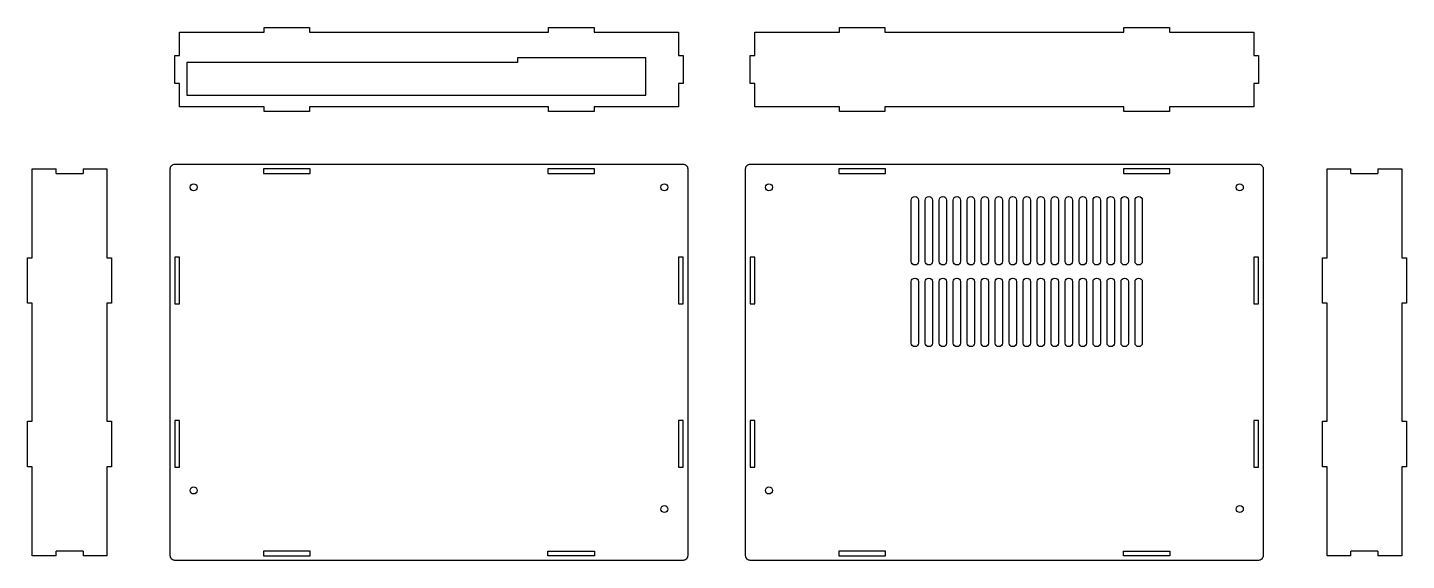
# Model space of a CAD drawing. Header units: inches. Extents: x 215 to 807, y 96 to 324.
import ezdxf

# ---------------------------------------------------------------- set-up
doc = ezdxf.new("R2010")
doc.units = ezdxf.units.IN
doc.header["$LTSCALE"] = 50
doc.header["$MEASUREMENT"] = 0

msp = doc.modelspace()

# ---------------------------------------------------------------- linework, layer by layer
for p, q in [((280.62, 322.27), (316.89, 322.27)), ((280.62, 312.27), (280.62, 322.27)), ((316.89, 322.27), (316.89, 324.27)), ((316.89, 324.27), (336.39, 324.27)), ((336.39, 324.27), (336.39, 322.27)), ((336.39, 322.27), (438.92, 322.27)), ((438.92, 322.27), (438.92, 324.27)), ((438.92, 324.27), (458.42, 324.27)), ((458.42, 324.27), (458.42, 322.27)), ((458.42, 322.27), (494.62, 322.27)), ((494.62, 322.27), (494.62, 312.27)), ((527.46, 322.27), (563.74, 322.27)), ((527.46, 312.27), (527.46, 322.27)), ((563.74, 322.27), (563.74, 324.27)), ((563.74, 324.27), (583.24, 324.27)), ((583.24, 324.27), (583.24, 322.27)), ((583.24, 322.27), (685.77, 322.27)), ((685.77, 322.27), (685.77, 324.27)), ((685.77, 324.27), (705.27, 324.27)), ((705.27, 324.27), (705.27, 322.27)), ((705.27, 322.27), (741.46, 322.27)), ((741.46, 322.27), (741.46, 312.27)), ((278.62, 300.27), (278.62, 312.27)), ((278.62, 312.27), (280.62, 312.27)), ((494.62, 312.27), (496.62, 312.27)), ((496.62, 312.27), (496.62, 300.27)), ((525.46, 300.27), (525.46, 312.27)), ((525.46, 312.27), (527.46, 312.27)), ((741.46, 312.27), (743.46, 312.27)), ((743.46, 312.27), (743.46, 300.27)), ((280.62, 300.27), (278.62, 300.27)), ((280.62, 290.27), (280.62, 300.27)), ((496.62, 300.27), (494.62, 300.27)), ((494.62, 300.27), (494.62, 290.27)), ((527.46, 300.27), (525.46, 300.27)), ((527.46, 290.27), (527.46, 300.27)), ((743.46, 300.27), (741.46, 300.27)), ((741.46, 300.27), (741.46, 290.27)), ((316.89, 290.27), (280.62, 290.27)), ((316.89, 288.27), (316.89, 290.27)), ((336.39, 290.27), (336.39, 288.27)), ((438.92, 290.27), (336.39, 290.27)), ((438.92, 288.27), (438.92, 290.27)), ((494.62, 290.27), (458.42, 290.27)), ((458.42, 290.27), (458.42, 288.27)), ((563.74, 290.27), (527.46, 290.27)), ((563.74, 288.27), (563.74, 290.27)), ((583.24, 290.27), (583.24, 288.27)), ((685.77, 290.27), (583.24, 290.27)), ((685.77, 288.27), (685.77, 290.27)), ((741.46, 290.27), (705.27, 290.27)), ((705.27, 290.27), (705.27, 288.27)), ((336.39, 288.27), (316.89, 288.27)), ((458.42, 288.27), (438.92, 288.27)), ((583.24, 288.27), (563.74, 288.27)), ((705.27, 288.27), (685.77, 288.27)), ((217.41, 225.57), (217.41, 263.76)), ((217.41, 263.76), (227.61, 263.76)), ((227.61, 261.76), (227.61, 263.76)), ((227.61, 261.76), (239.21, 261.76)), ((239.21, 263.76), (239.21, 261.76)), ((239.21, 263.76), (249.41, 263.76)), ((249.41, 263.76), (249.41, 225.57)), ((772.95, 225.57), (772.95, 263.76)), ((772.95, 263.76), (783.15, 263.76)), ((783.15, 261.76), (783.15, 263.76)), ((783.15, 261.76), (794.75, 261.76)), ((794.75, 263.76), (794.75, 261.76)), ((794.75, 263.76), (804.95, 263.76)), ((804.95, 263.76), (804.95, 225.57)), ((215.41, 206.07), (215.41, 225.57)), ((215.41, 225.57), (217.41, 225.57)), ((249.41, 225.57), (251.41, 225.57)), ((251.41, 225.57), (251.41, 206.07)), ((770.95, 206.07), (770.95, 225.57)), ((770.95, 225.57), (772.95, 225.57)), ((804.95, 225.57), (806.95, 225.57)), ((806.95, 225.57), (806.95, 206.07)), ((217.41, 206.07), (215.41, 206.07)), ((217.41, 155.42), (217.41, 206.07)), ((251.41, 206.07), (249.41, 206.07)), ((249.41, 206.07), (249.41, 155.42)), ((772.95, 206.07), (770.95, 206.07)), ((772.95, 155.42), (772.95, 206.07)), ((806.95, 206.07), (804.95, 206.07)), ((804.95, 206.07), (804.95, 155.42)), ((215.41, 135.92), (215.41, 155.42)), ((215.41, 155.42), (217.41, 155.42)), ((249.41, 155.42), (251.41, 155.42)), ((251.41, 155.42), (251.41, 135.92)), ((770.95, 135.92), (770.95, 155.42)), ((770.95, 155.42), (772.95, 155.42)), ((804.95, 155.42), (806.95, 155.42)), ((806.95, 155.42), (806.95, 135.92)), ((217.41, 135.92), (215.41, 135.92)), ((217.41, 97.76), (217.41, 135.92)), ((251.41, 135.92), (249.41, 135.92)), ((249.41, 135.92), (249.41, 97.76)), ((772.95, 135.92), (770.95, 135.92)), ((772.95, 97.76), (772.95, 135.92)), ((806.95, 135.92), (804.95, 135.92)), ((804.95, 135.92), (804.95, 97.76)), ((227.61, 97.76), (217.41, 97.76)), ((239.21, 99.76), (227.61, 99.76)), ((227.61, 97.76), (227.61, 99.76)), ((239.21, 99.76), (239.21, 97.76)), ((249.41, 97.76), (239.21, 97.76)), ((783.15, 97.76), (772.95, 97.76)), ((794.75, 99.76), (783.15, 99.76)), ((783.15, 97.76), (783.15, 99.76)), ((794.75, 99.76), (794.75, 97.76)), ((804.95, 97.76), (794.75, 97.76))]:
    msp.add_line(p, q)
for points in [[(480.62, 311.27), (425.63, 311.27), (425.63, 309.27), (283.78, 309.27), (283.78, 295.27), (480.62, 295.27)], [(316.57, 261.76), (336.58, 261.76), (336.58, 263.76), (316.57, 263.76)], [(438.65, 261.76), (458.67, 261.76), (458.67, 263.76), (438.65, 263.76)], [(563.41, 261.76), (583.43, 261.76), (583.43, 263.76), (563.41, 263.76)], [(685.5, 261.76), (705.51, 261.76), (705.51, 263.76), (685.5, 263.76)], [(280.62, 205.79), (280.62, 225.81), (278.62, 225.81), (278.62, 205.79)], [(496.62, 205.79), (496.62, 225.81), (494.62, 225.81), (494.62, 205.79)], [(527.46, 205.79), (527.46, 225.81), (525.46, 225.81), (525.46, 205.79)], [(743.46, 205.79), (743.46, 225.81), (741.46, 225.81), (741.46, 205.79)], [(280.62, 135.71), (280.62, 155.72), (278.62, 155.72), (278.62, 135.71)], [(496.62, 135.71), (496.62, 155.72), (494.62, 155.72), (494.62, 135.71)], [(527.46, 135.71), (527.46, 155.72), (525.46, 155.72), (525.46, 135.71)], [(743.46, 135.71), (743.46, 155.72), (741.46, 155.72), (741.46, 135.71)], [(316.57, 97.76), (336.58, 97.76), (336.58, 99.76), (316.57, 99.76)], [(458.67, 97.76), (438.65, 97.76), (438.65, 99.76), (458.67, 99.76)], [(563.41, 97.76), (583.43, 97.76), (583.43, 99.76), (563.41, 99.76)], [(705.51, 97.76), (685.5, 97.76), (685.5, 99.76), (705.51, 99.76)]]:
    msp.add_lwpolyline(points, close=True)
for points in [[(278.62, 265.76), (496.62, 265.76, -0.414214), (498.62, 263.76), (498.62, 97.76, -0.414214), (496.62, 95.76), (278.62, 95.76, -0.414214), (276.62, 97.76), (276.62, 263.76, -0.414214)], [(523.46, 255.76), (523.46, 263.76, -0.414214), (525.46, 265.76), (743.46, 265.76, -0.414214), (745.46, 263.76), (745.46, 97.76, -0.414214), (743.46, 95.76), (525.46, 95.76, -0.414214), (523.46, 97.76)], [(596.01, 251.82), (596.15, 251.82, -0.414214), (597.65, 250.32), (597.65, 223.95, -0.414214), (596.15, 222.45), (596.01, 222.45, -0.414214), (594.51, 223.95), (594.51, 250.32, -0.414214)], [(602.01, 251.82), (602.15, 251.82, -0.414214), (603.65, 250.32), (603.65, 223.95, -0.414214), (602.15, 222.45), (602.01, 222.45, -0.414214), (600.51, 223.95), (600.51, 250.32, -0.414214)], [(608.01, 251.82), (608.15, 251.82, -0.414214), (609.65, 250.32), (609.65, 223.95, -0.414214), (608.15, 222.45), (608.01, 222.45, -0.414214), (606.51, 223.95), (606.51, 250.32, -0.414214)], [(614.01, 251.82), (614.15, 251.82, -0.414214), (615.65, 250.32), (615.65, 223.95, -0.414214), (614.15, 222.45), (614.01, 222.45, -0.414214), (612.51, 223.95), (612.51, 250.32, -0.414214)], [(620.01, 251.82), (620.15, 251.82, -0.414214), (621.65, 250.32), (621.65, 223.95, -0.414214), (620.15, 222.45), (620.01, 222.45, -0.414214), (618.51, 223.95), (618.51, 250.32, -0.414214)], [(626.01, 251.82), (626.15, 251.82, -0.414214), (627.65, 250.32), (627.65, 223.95, -0.414214), (626.15, 222.45), (626.01, 222.45, -0.414214), (624.51, 223.95), (624.51, 250.32, -0.414214)], [(632.01, 251.82), (632.15, 251.82, -0.414214), (633.65, 250.32), (633.65, 223.95, -0.414214), (632.15, 222.45), (632.01, 222.45, -0.414214), (630.51, 223.95), (630.51, 250.32, -0.414214)], [(638.01, 251.82), (638.15, 251.82, -0.414214), (639.65, 250.32), (639.65, 223.95, -0.414214), (638.15, 222.45), (638.01, 222.45, -0.414214), (636.51, 223.95), (636.51, 250.32, -0.414214)], [(644.01, 251.82), (644.15, 251.82, -0.414214), (645.65, 250.32), (645.65, 223.95, -0.414214), (644.15, 222.45), (644.01, 222.45, -0.414214), (642.51, 223.95), (642.51, 250.32, -0.414214)], [(650.01, 251.82), (650.15, 251.82, -0.414214), (651.65, 250.32), (651.65, 223.95, -0.414214), (650.15, 222.45), (650.01, 222.45, -0.414214), (648.51, 223.95), (648.51, 250.32, -0.414214)], [(656.01, 251.82), (656.15, 251.82, -0.414214), (657.65, 250.32), (657.65, 223.95, -0.414214), (656.15, 222.45), (656.01, 222.45, -0.414214), (654.51, 223.95), (654.51, 250.32, -0.414214)], [(662.01, 251.82), (662.15, 251.82, -0.414214), (663.65, 250.32), (663.65, 223.95, -0.414214), (662.15, 222.45), (662.01, 222.45, -0.414214), (660.51, 223.95), (660.51, 250.32, -0.414214)], [(668.01, 251.82), (668.15, 251.82, -0.414214), (669.65, 250.32), (669.65, 223.95, -0.414214), (668.15, 222.45), (668.01, 222.45, -0.414214), (666.51, 223.95), (666.51, 250.32, -0.414214)], [(674.01, 251.82), (674.15, 251.82, -0.414214), (675.65, 250.32), (675.65, 223.95, -0.414214), (674.15, 222.45), (674.01, 222.45, -0.414214), (672.51, 223.95), (672.51, 250.32, -0.414214)], [(680.01, 251.82), (680.15, 251.82, -0.414214), (681.65, 250.32), (681.65, 223.95, -0.414214), (680.15, 222.45), (680.01, 222.45, -0.414214), (678.51, 223.95), (678.51, 250.32, -0.414214)], [(686.01, 251.82), (686.15, 251.82, -0.414214), (687.65, 250.32), (687.65, 223.95, -0.414214), (686.15, 222.45), (686.01, 222.45, -0.414214), (684.51, 223.95), (684.51, 250.32, -0.414214)], [(692.01, 251.82), (692.15, 251.82, -0.414214), (693.65, 250.32), (693.65, 223.95, -0.414214), (692.15, 222.45), (692.01, 222.45, -0.414214), (690.51, 223.95), (690.51, 250.32, -0.414214)], [(596.01, 216.82), (596.15, 216.82, -0.414214), (597.65, 215.32), (597.65, 188.95, -0.414214), (596.15, 187.45), (596.01, 187.45, -0.414214), (594.51, 188.95), (594.51, 215.32, -0.414214)], [(602.01, 216.82), (602.15, 216.82, -0.414214), (603.65, 215.32), (603.65, 188.95, -0.414214), (602.15, 187.45), (602.01, 187.45, -0.414214), (600.51, 188.95), (600.51, 215.32, -0.414214)], [(608.01, 216.82), (608.15, 216.82, -0.414214), (609.65, 215.32), (609.65, 188.95, -0.414214), (608.15, 187.45), (608.01, 187.45, -0.414214), (606.51, 188.95), (606.51, 215.32, -0.414214)], [(614.01, 216.82), (614.15, 216.82, -0.414214), (615.65, 215.32), (615.65, 188.95, -0.414214), (614.15, 187.45), (614.01, 187.45, -0.414214), (612.51, 188.95), (612.51, 215.32, -0.414214)], [(620.01, 216.82), (620.15, 216.82, -0.414214), (621.65, 215.32), (621.65, 188.95, -0.414214), (620.15, 187.45), (620.01, 187.45, -0.414214), (618.51, 188.95), (618.51, 215.32, -0.414214)], [(626.01, 216.82), (626.15, 216.82, -0.414214), (627.65, 215.32), (627.65, 188.95, -0.414214), (626.15, 187.45), (626.01, 187.45, -0.414214), (624.51, 188.95), (624.51, 215.32, -0.414214)], [(632.01, 216.82), (632.15, 216.82, -0.414214), (633.65, 215.32), (633.65, 188.95, -0.414214), (632.15, 187.45), (632.01, 187.45, -0.414214), (630.51, 188.95), (630.51, 215.32, -0.414214)], [(638.01, 216.82), (638.15, 216.82, -0.414214), (639.65, 215.32), (639.65, 188.95, -0.414214), (638.15, 187.45), (638.01, 187.45, -0.414214), (636.51, 188.95), (636.51, 215.32, -0.414214)], [(644.01, 216.82), (644.15, 216.82, -0.414214), (645.65, 215.32), (645.65, 188.95, -0.414214), (644.15, 187.45), (644.01, 187.45, -0.414214), (642.51, 188.95), (642.51, 215.32, -0.414214)], [(650.01, 216.82), (650.15, 216.82, -0.414214), (651.65, 215.32), (651.65, 188.95, -0.414214), (650.15, 187.45), (650.01, 187.45, -0.414214), (648.51, 188.95), (648.51, 215.32, -0.414214)], [(656.01, 216.82), (656.15, 216.82, -0.414214), (657.65, 215.32), (657.65, 188.95, -0.414214), (656.15, 187.45), (656.01, 187.45, -0.414214), (654.51, 188.95), (654.51, 215.32, -0.414214)], [(662.01, 216.82), (662.15, 216.82, -0.414214), (663.65, 215.32), (663.65, 188.95, -0.414214), (662.15, 187.45), (662.01, 187.45, -0.414214), (660.51, 188.95), (660.51, 215.32, -0.414214)], [(668.01, 216.82), (668.15, 216.82, -0.414214), (669.65, 215.32), (669.65, 188.95, -0.414214), (668.15, 187.45), (668.01, 187.45, -0.414214), (666.51, 188.95), (666.51, 215.32, -0.414214)], [(674.01, 216.82), (674.15, 216.82, -0.414214), (675.65, 215.32), (675.65, 188.95, -0.414214), (674.15, 187.45), (674.01, 187.45, -0.414214), (672.51, 188.95), (672.51, 215.32, -0.414214)], [(680.01, 216.82), (680.15, 216.82, -0.414214), (681.65, 215.32), (681.65, 188.95, -0.414214), (680.15, 187.45), (680.01, 187.45, -0.414214), (678.51, 188.95), (678.51, 215.32, -0.414214)], [(686.01, 216.82), (686.15, 216.82, -0.414214), (687.65, 215.32), (687.65, 188.95, -0.414214), (686.15, 187.45), (686.01, 187.45, -0.414214), (684.51, 188.95), (684.51, 215.32, -0.414214)], [(692.01, 216.82), (692.15, 216.82, -0.414214), (693.65, 215.32), (693.65, 188.95, -0.414214), (692.15, 187.45), (692.01, 187.45, -0.414214), (690.51, 188.95), (690.51, 215.32, -0.414214)]]:
    msp.add_lwpolyline(points, format="xyb", close=True)
for centre in [(286.62, 255.76), (286.62, 255.76), (488.62, 255.76), (533.46, 255.76), (533.46, 255.76), (735.46, 255.76), (286.62, 125.76), (533.46, 125.76), (488.62, 117.76), (735.46, 117.76)]:
    msp.add_circle(centre, 1.5)

doc.saveas('drawing.dxf')
